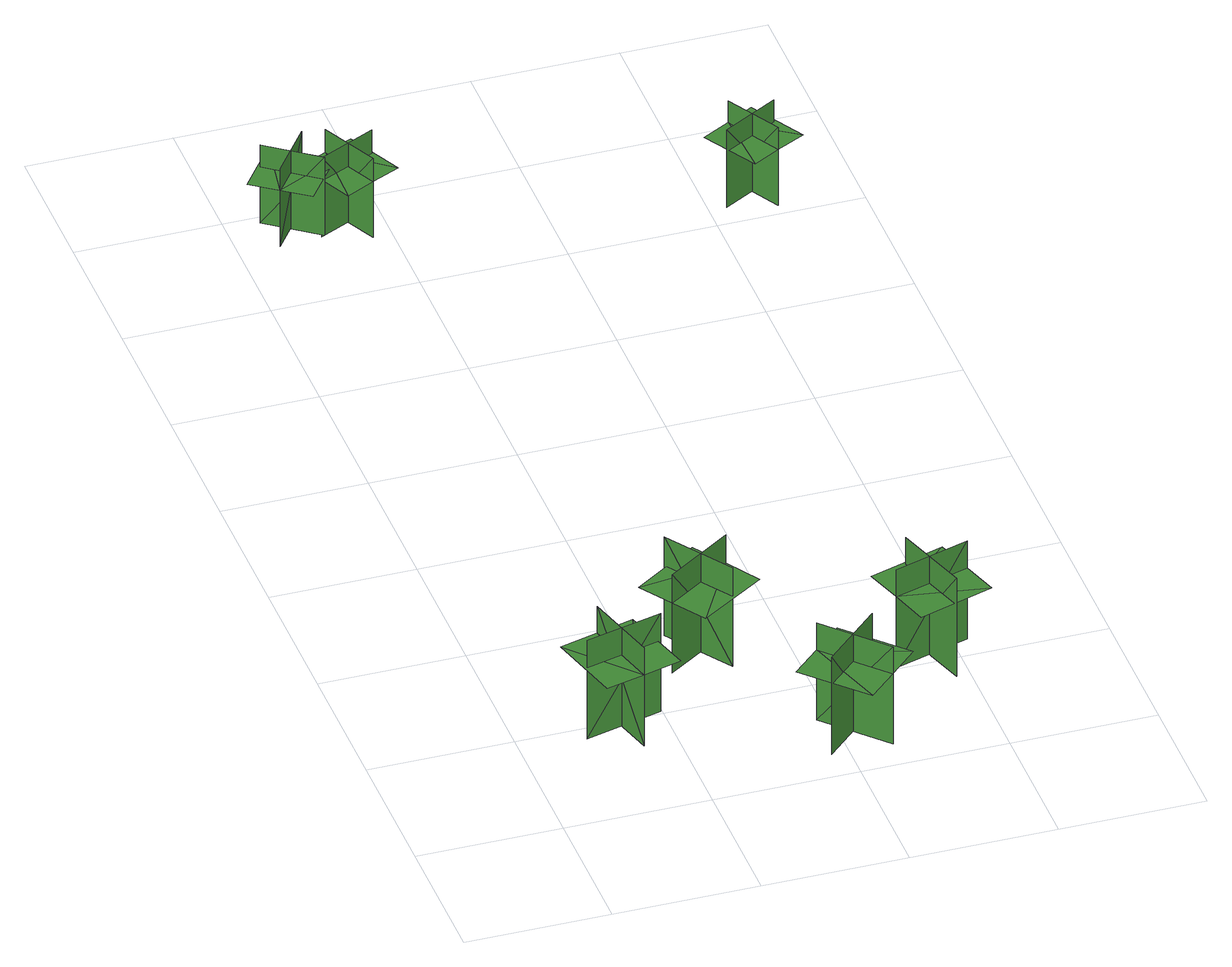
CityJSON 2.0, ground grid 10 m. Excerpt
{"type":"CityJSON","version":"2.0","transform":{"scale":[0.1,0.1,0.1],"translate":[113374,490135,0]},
"CityObjects":{
"tree1":{"type":"SolitaryVegetationObject","geometry":[{"type":"MultiSurface","lod":"1","boundaries":[[[0,1,2]],[[0,2,3]],[[4,5,6]],[[4,6,7]],[[8,9,10]],[[8,10,11]],[[8,11,12]],[[8,12,13]]]}]},
"tree2":{"type":"SolitaryVegetationObject","geometry":[{"type":"MultiSurface","lod":"1","boundaries":[[[14,15,16]],[[14,16,17]],[[18,19,20]],[[18,20,21]],[[22,23,24]],[[22,24,25]],[[22,25,26]],[[22,26,27]]]}]},
"tree3":{"type":"SolitaryVegetationObject","geometry":[{"type":"MultiSurface","lod":"1","boundaries":[[[28,29,30]],[[28,30,31]],[[32,33,34]],[[32,34,35]],[[36,37,38]],[[36,38,39]],[[36,39,40]],[[36,40,41]]]}]},
"tree4":{"type":"SolitaryVegetationObject","geometry":[{"type":"MultiSurface","lod":"1","boundaries":[[[42,43,44]],[[42,44,45]],[[46,47,48]],[[46,48,49]],[[50,51,52]],[[50,52,53]],[[50,53,54]],[[50,54,55]]]}]},
"tree5":{"type":"SolitaryVegetationObject","geometry":[{"type":"MultiSurface","lod":"1","boundaries":[[[56,57,58]],[[56,58,59]],[[60,61,62]],[[60,62,63]],[[64,65,66]],[[64,66,67]],[[64,67,68]],[[64,68,69]]]}]},
"tree6":{"type":"SolitaryVegetationObject","geometry":[{"type":"MultiSurface","lod":"1","boundaries":[[[70,71,72]],[[70,72,73]],[[74,75,76]],[[74,76,77]],[[78,79,80]],[[78,80,81]],[[78,81,82]],[[78,82,83]]]}]},
"tree7":{"type":"SolitaryVegetationObject","geometry":[{"type":"MultiSurface","lod":"1","boundaries":[[[84,85,86]],[[84,86,87]],[[88,89,90]],[[88,90,91]],[[92,93,94]],[[92,94,95]],[[92,95,96]],[[92,96,97]]]}]}
},
"vertices":[
[44,86,6],[98,100,6],[98,100,83],[44,86,83],[76,67,6],[62,120,6],[62,120,83],[76,67,83],[76,67,62],[103,74,62],[88,127,62],[62,120,62],[35,113,62],[49,60,62],
[156,129,9],[125,175,9],[125,175,86],[156,129,86],[163,165,9],[117,134,9],[117,134,86],[163,165,86],[163,165,64],[148,188,64],[102,157,64],[117,134,64],[132,111,64],[178,141,64],
[227,59,6],[187,21,6],[187,21,82],[227,59,82],[190,60,6],[228,20,6],[228,20,82],[190,60,82],[190,60,61],[170,41,61],[208,1,61],[228,20,61],[248,39,61],[210,79,61],
[21,686,10],[56,660,10],[56,660,71],[21,686,71],[25,657,10],[51,692,10],[51,692,71],[25,657,71],[25,657,54],[43,644,54],[69,679,54],[51,692,54],[33,705,54],[7,670,54],
[96,686,4],[56,667,4],[56,667,66],[96,686,66],[68,696,4],[87,656,4],[87,656,66],[68,696,66],[68,696,48],[48,686,48],[67,646,48],[87,656,48],[107,665,48],[88,705,48],
[272,128,8],[289,75,8],[289,75,85],[272,128,85],[255,96,8],[308,112,8],[308,112,85],[255,96,85],[255,96,64],[263,69,64],[316,86,64],[308,112,64],[300,139,64],[247,122,64],
[351,639,4],[312,617,4],[312,617,65],[351,639,65],[323,647,4],[344,609,4],[344,609,65],[323,647,65],[323,647,48],[303,636,48],[325,598,48],[344,609,48],[364,619,48],[342,658,48]
]}
